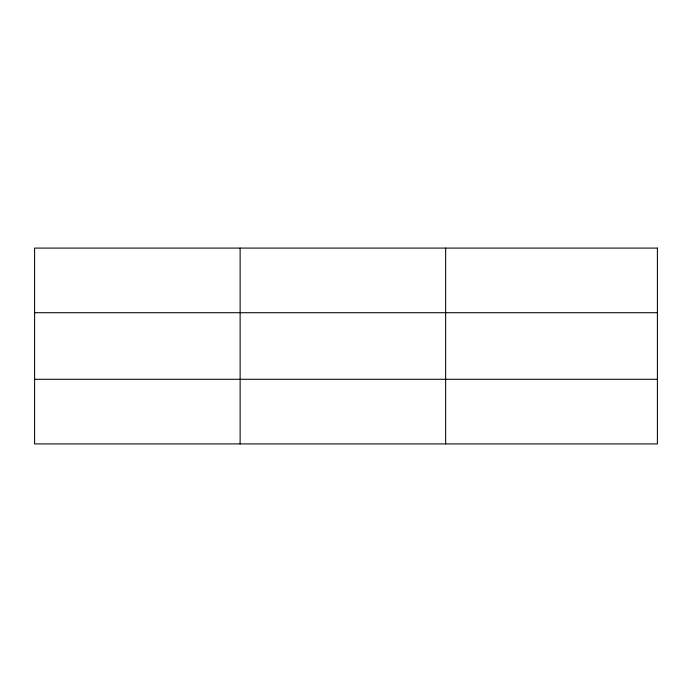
<?xml version="1.0" encoding="UTF-8"?>
<svg xmlns="http://www.w3.org/2000/svg" width="692" height="692" viewBox="0 0 692 692"><rect width="100%" height="100%" fill="white"/><g stroke="black" fill="none" stroke-linecap="round" stroke-linejoin="round"><path stroke-width="1.04" d="M240.124 443.909L240.124 248.091M445.648 443.909L445.648 248.091M34.6 312.706L657.4 312.706M34.6 379.294L657.4 379.294M657.4 248.091L657.4 443.909L34.6 443.909L34.6 248.091L657.4 248.091"/></g></svg>
